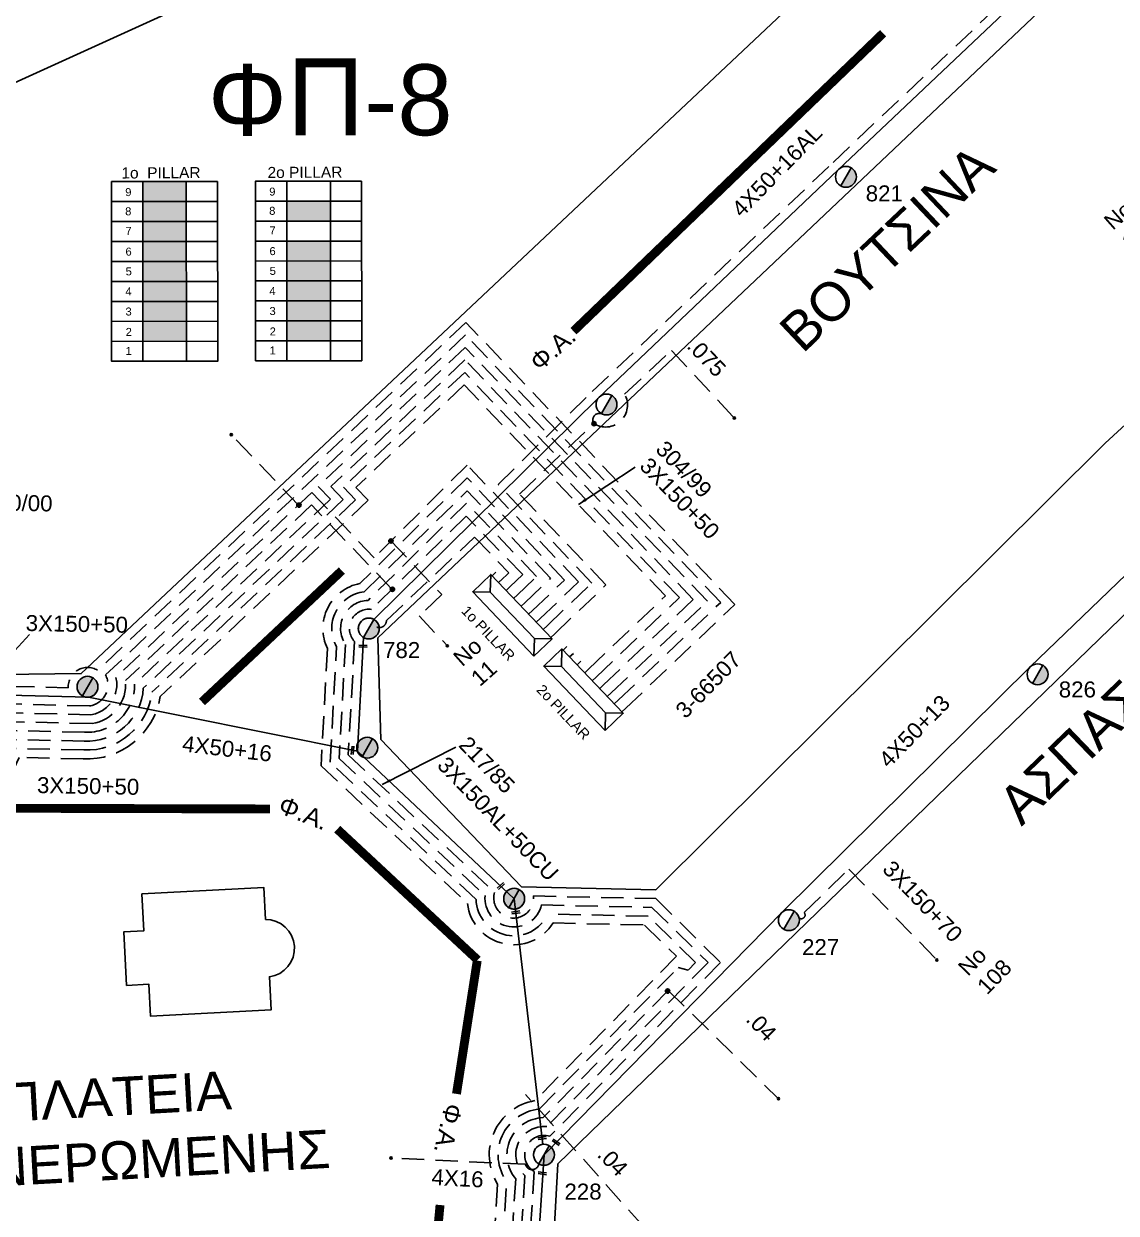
# Model space of a CAD drawing. Header units: millimetres. Extents: x 771 to 3391, y 686 to 1835.
# Drawn here: x 2366 to 2489.1, y 1156 to 1290.1 of the extents above; entities that cross this region are included whole.
import ezdxf
from ezdxf.enums import TextEntityAlignment as Align

# ---------------------------------------------------------------- set-up
doc = ezdxf.new("R2010")
doc.units = ezdxf.units.MM
doc.linetypes.add('DASHED', pattern=[19.05, 12.7, -6.35])
for name, color, linetype in [('Άγνωστα', 7, 'Continuous'), ('Ασφαλειοκιβώτια Χ.Τ 9 αναχωρήσεων', 7, 'Continuous'), ('Γυμνά εναέρια ΧΤ και ΦΟΠ (3Φ)   4x50+16AL', 7, 'Continuous'), ('Εναέρια παροχή ΧΤ 4x16', 7, 'SYN_LINE'), ('Επιγραφές - Σχήματα', 7, 'Continuous'), ('Καλώδια ΧΤ   3x150+50CU', 7, 'DASHED'), ('Καλώδια ΧΤ   3x150+70AL', 7, 'DASHED'), ('Καλώδια ΧΤ   3x150AL+50CU', 7, 'DASHED'), ('Μηχανική τομή', 7, 'Continuous'), ('Στύλος Ξύλινος', 7, 'Continuous'), ('Στύλος Ξύλινος @ 1', 7, 'Continuous'), ('Στύλος ΦΜ', 7, 'Continuous'), ('Στύλος ΦΜ @ 1', 7, 'Continuous'), ('Συνδέσεις', 7, 'Continuous'), ('Υποσταθμός πόλεως', 7, 'Continuous'), ('Υπόβαθρο ΔΕΗ', 7, 'Continuous'), ('Υπόγεια Καλώδια Δικτύου ΧΤ   .04', 7, 'DASHED'), ('Υπόγεια Καλώδια Δικτύου ΧΤ   .075', 7, 'DASHED'), ('Υπόγεια καλώδια Παροχών ΧΤ   4x16AL', 7, 'DASHED')]:
    doc.layers.add(name, color=color, linetype=linetype)
doc.styles.add('arial', font='ARIAL.TTF')
doc.styles.get("Standard").update_dxf_attribs({"font": 'ARIAL.TTF'})
doc.linetypes.add('SYN_LINE', pattern='A,0.5,-0.0001,["/\\/\\/\\/",Standard,S=0.1,R=0,X=0,Y=-0.05],-0.25', length=0.7501)
doc.dimstyles.new('ISO-25', dxfattribs={"dimtxt": 2.5, "dimasz": 2.5, "dimexe": 1.25, "dimexo": 0.625, "dimtad": 1, "dimtxsty": 'Standard', "dimcen": 2.5, "dimadec": 0, "dimazin": 0, "dimtfac": 1, "dimtmove": 0, "dimatfit": 3, "dimfxl": 1, "dimarcsym": 0})

# ---------------------------------------------------------------- blocks, each defined once
blk = doc.blocks.new('ΥΠΑΡΧΩΝ ΤΣΙΜΕΝΤΕΝΙΟΣ ΣΤΥΛΟΣ')
at = {"layer": 'Στύλος ΦΜ'}
blk.add_hatch(color=7, dxfattribs=at).paths.add_polyline_path([(-1.29, -2.28, 0.574793), (2.62, 0, 0.268822), (1.3, 2.27)])
at = {"layer": 'Στύλος ΦΜ', "color": 7}
blk.add_line((-1.29, -2.28), (1.3, 2.27), dxfattribs=at)
blk.add_circle((0, 0), 2.62, dxfattribs=at)
at = {"layer": 'Στύλος ΦΜ', "flags": 4}
for tag, p in [('ΑΡΙΘΜΟΣ', (-4.68, 8.05)), ('ΤΥΠΟΣ', (-4.91, 3.03))]:
    blk.add_attdef(tag, p, '', height=4, dxfattribs=at)
blk = doc.blocks.new('ΥΠΟΣΤΑΘΜΟΣ ΠΟΛΕΩΣ 9 ΑΝΑΧΩΡΗΣΕΩΝ')
at = {"layer": 'Υποσταθμός πόλεως', "ltscale": 40}
for p, q in [((-9.63, -2.82), (-9.63, -4)), ((-7.12, -2.82), (-7.12, -4)), ((-4.84, -2.82), (-4.84, -4)), ((-2.36, -2.82), (-2.36, -4)), ((0.09, -2.82), (0.09, -4)), ((2.55, -2.82), (2.55, -4)), ((5.02, -2.82), (5.02, -4)), ((7.48, -2.82), (7.48, -4)), ((9.61, -2.82), (9.61, -4))]:
    blk.add_line(p, q, dxfattribs=at)
blk.add_lwpolyline([(-10.02, 2.82), (10.02, 2.82), (10.02, -2.82), (-10.02, -2.82)], close=True, dxfattribs=at)
for points in [[(-7.21, 0), (-10.02, 2.82)], [(7.21, 0), (10.02, 2.82)], [(-10.02, -2.82), (-7.21, 0)], [(-7.21, 0), (7.21, 0)], [(10.02, -2.82), (7.21, 0)]]:
    blk.add_lwpolyline(points, dxfattribs=at)
at = {"layer": 'Υποσταθμός πόλεως', "linetype": 'SYN_LINE', "ltscale": 40, "flags": 1}
for tag, p in [('ΜΕΤΑΣΧΗΜΑΤΙΣΜΟΣ', (10.79, 1.71)), ('ΙΣΧΥΣ', (10.77, -1.08)), ('ΑΡΙΘΜΟΣ', (10.89, -3.8))]:
    blk.add_attdef(tag, p, '', height=1.8, dxfattribs=at)
blk = doc.blocks.new('ΑΣΦΑΛΕΙΟΚΙΒΩΤΙΟ ΥΣ 9 ΑΝΑΧΩΡΗΣΕΩΝ')
at = {"layer": 'Ασφαλειοκιβώτια Χ.Τ 9 αναχωρήσεων', "ltscale": 40}
for p, q in [((-9.32, -13.12), (-5.79, 6.82)), ((-4.48, -13.97), (-0.95, 5.96)), ((2.12, 3.14), (-9.65, 5.22)), ((1.73, 0.92), (-10.04, 3)), ((1.34, -1.3), (-10.43, 0.79)), ((0.95, -3.51), (-10.82, -1.43)), ((0.56, -5.73), (-11.22, -3.64)), ((0.16, -7.94), (-11.61, -5.86)), ((-0.23, -10.16), (-12, -8.07)), ((-0.62, -12.37), (-12.39, -10.29)), ((-1.01, -14.59), (-12.79, -12.5))]:
    blk.add_line(p, q, dxfattribs=at)
at = {"layer": 'Ασφαλειοκιβώτια Χ.Τ 9 αναχωρήσεων'}
blk.add_lwpolyline([(2.52, 5.35), (-9.25, 7.44), (-12.79, -12.5), (-1.01, -14.59)], close=True, dxfattribs=at)
for s, p in [('9', (-8.01, 5.56)), ('8', (-8.4, 3.43)), ('7', (-8.75, 1.25)), ('6', (-9.16, -1.05)), ('5', (-9.53, -3.25)), ('4', (-9.96, -5.47)), ('3', (-10.34, -7.7)), ('2', (-10.72, -9.97)), ('1', (-11.11, -12.08))]:
    blk.add_text(s, height=0.9, rotation=350.6937, dxfattribs=at).set_placement(p)
at = {"layer": 'Ασφαλειοκιβώτια Χ.Τ 9 αναχωρήσεων', "ltscale": 40}
for tag, height, rotation, p in [('ΟΝΟΜΑ', 1.25, 350.2383, (-3.59, 7.45)), ('ΚΕΙΜΕΝΟ 9', 0.5, 350.6937, (0.75, 4.59)), ('ΚΕΙΜΕΝΟ 8', 0.5, 350.6937, (0.37, 2.56)), ('ΚΕΙΜΕΝΟ 7', 0.5, 350.6937, (-0.01, 0.15)), ('ΚΕΙΜΕΝΟ 6', 0.5, 350.6937, (-0.39, -1.94)), ('ΚΕΙΜΕΝΟ 5', 0.5, 350.6937, (-0.77, -4.19)), ('ΚΕΙΜΕΝΟ 4', 0.5, 350.6937, (-1.21, -6.46)), ('ΚΕΙΜΕΝΟ 3', 0.5, 350.6937, (-1.59, -8.7)), ('ΚΕΙΜΕΝΟ 2', 0.5, 350.6937, (-1.96, -10.94)), ('ΚΕΙΜΕΝΟ 1', 0.5, 350.6937, (-2.35, -13.01)), ('ΣΧ', 0.5, 350.2383, (-7.27, -13.98))]:
    blk.add_attdef(tag, text='', height=height, rotation=rotation, dxfattribs=at).set_placement(p, align=Align.MIDDLE_CENTER)
blk = doc.blocks.new('ΥΠΑΡΧΩΝ ΞΥΛΙΝΟΣ ΣΤΥΛΟΣ')
at = {"layer": 'Στύλος Ξύλινος'}
h = blk.add_hatch(color=7, dxfattribs=at)
h.paths.add_polyline_path([(-2.62, 0, 0.270008), (-1.29, -2.28), (1.3, 2.27, 0.576266)])
h.paths.add_polyline_path([(-1.29, -2.28, 0.574793), (2.62, 0, 0.268822), (1.3, 2.27)])
at = {"layer": 'Στύλος Ξύλινος', "color": 7}
blk.add_line((-1.29, -2.28), (1.3, 2.27), dxfattribs=at)
blk.add_circle((0, 0), 2.62, dxfattribs=at)
at = {"layer": 'Στύλος Ξύλινος', "flags": 4}
for tag, p in [('ΑΡΙΘΜΟΣ', (-4.91, 8.6)), ('ΤΥΠΟΣ', (-4.85, 3.39))]:
    blk.add_attdef(tag, p, '', height=4, dxfattribs=at)
blk = doc.blocks.new('ΜΗΧΑΝΙΚΗ ΤΟΜΗ')
at = {"layer": 'Μηχανική τομή', "ltscale": 40}
for p, q in [((-1.89, 0.78), (1.89, 0.78)), ((1.89, 0), (-1.89, 0))]:
    blk.add_line(p, q, dxfattribs=at)
blk = doc.blocks.new('_ΣΥΝΔΕΣΗ')
at = {"layer": 'Συνδέσεις', "linetype": 'SYN_LINE', "ltscale": 40}
blk.add_hatch(color=256, dxfattribs=at).paths.add_polyline_path([(0.5, -0.01, 1), (-0.5, -0.01, 1)])
at = {"layer": 'Συνδέσεις'}
blk.add_circle((0, -0.01), 0.5, dxfattribs=at)

msp = doc.modelspace()

# ---------------------------------------------------------------- hatches: boundary and pattern name
at = {"layer": 'Καλώδια ΧΤ   3x150+50CU', "linetype": 'DASHED', "ltscale": 0.2}
h = msp.add_hatch(color=2, dxfattribs=at)
h.dxf.hatch_style = 1
h.paths.add_polyline_path([(2379.37812, 1272.35017), (2379.37948, 1270.10017), (2384.29311, 1270.10315), (2384.29175, 1272.35315)])
h = msp.add_hatch(color=173, dxfattribs=at)
h.dxf.hatch_style = 1
h.paths.add_polyline_path([(2384.29448, 1267.85315), (2384.29311, 1270.10315), (2379.37948, 1270.10017), (2379.38085, 1267.85017)])
h = msp.add_hatch(color=30, dxfattribs=at)
h.dxf.hatch_style = 1
h.paths.add_polyline_path([(2400.53082, 1270.15734), (2395.61719, 1270.15435), (2395.61856, 1267.90435), (2400.53219, 1267.90734)])
h = msp.add_hatch(color=1, dxfattribs=at)
h.dxf.hatch_style = 1
h.paths.add_polyline_path([(2384.29448, 1267.85315), (2379.38085, 1267.85017), (2379.38222, 1265.60017), (2384.29585, 1265.60315)])
h = msp.add_hatch(color=151, dxfattribs=at)
h.dxf.hatch_style = 1
h.paths.add_polyline_path([(2379.38222, 1265.60017), (2379.38358, 1263.35017), (2384.29721, 1263.35315), (2384.29585, 1265.60315)])
h = msp.add_hatch(color=133, dxfattribs=at)
h.dxf.hatch_style = 1
h.paths.add_polyline_path([(2400.53356, 1265.65734), (2395.61993, 1265.65435), (2395.62129, 1263.40435), (2400.53492, 1263.40734)])
h = msp.add_hatch(color=27, dxfattribs=at)
h.dxf.hatch_style = 1
h.paths.add_polyline_path([(2384.29858, 1261.10315), (2384.29721, 1263.35315), (2379.38358, 1263.35017), (2379.38495, 1261.10017)])
h = msp.add_hatch(color=5, dxfattribs=at)
h.dxf.hatch_style = 1
h.paths.add_polyline_path([(2400.53492, 1263.40734), (2395.62129, 1263.40435), (2395.62266, 1261.15435), (2400.53629, 1261.15734)])
h = msp.add_hatch(color=6, dxfattribs=at)
h.dxf.hatch_style = 1
h.paths.add_polyline_path([(2379.38495, 1261.10017), (2379.38632, 1258.85017), (2384.29995, 1258.85315), (2384.29858, 1261.10315)])
h = msp.add_hatch(color=173, dxfattribs=at)
h.dxf.hatch_style = 1
h.paths.add_polyline_path([(2400.53629, 1261.15734), (2395.62266, 1261.15435), (2395.62403, 1258.90435), (2400.53766, 1258.90734)])
h = msp.add_hatch(color=30, dxfattribs=at)
h.dxf.hatch_style = 1
h.paths.add_polyline_path([(2379.38632, 1258.85017), (2379.38768, 1256.60017), (2384.30131, 1256.60315), (2384.29995, 1258.85315)])
h = msp.add_hatch(color=1, dxfattribs=at)
h.dxf.hatch_style = 1
h.paths.add_polyline_path([(2400.53766, 1258.90734), (2395.62403, 1258.90435), (2395.62539, 1256.65435), (2400.53902, 1256.65734)])
h = msp.add_hatch(color=62, dxfattribs=at)
h.dxf.hatch_style = 1
h.paths.add_polyline_path([(2384.30131, 1256.60315), (2379.38768, 1256.60017), (2379.38905, 1254.35017), (2384.30268, 1254.35315)])
h = msp.add_hatch(color=85, dxfattribs=at)
h.dxf.hatch_style = 1
h.paths.add_polyline_path([(2400.53902, 1256.65734), (2395.62539, 1256.65435), (2395.62676, 1254.40436), (2400.54039, 1254.40734)])

# ---------------------------------------------------------------- linework, layer by layer
at = {"color": 85, "const_width": 1}
for points in [[(2427.9463, 1255.49125), (2462.86145, 1289.08519)], [(2386.05408, 1213.69082), (2401.82541, 1228.49766)], [(2358.66057, 1201.72077), (2393.73994, 1201.62395)], [(2401.31141, 1199.34759), (2417.13837, 1184.60023)], [(2417.09391, 1184.52634), (2414.75281, 1169.50342)], [(2412.89927, 1156.97297), (2410.9255, 1135.43042)]]:
    msp.add_lwpolyline(points, dxfattribs=at)
at = {"layer": 'Άγνωστα', "color": 62, "linetype": 'DASHED', "ltscale": 0.2}
for points in [[(2396.93729, 1235.8916), (2389.27363, 1243.91392)], [(2407.36043, 1231.84033), (2413.08945, 1225.79229), (2410.54553, 1223.38256), (2413.72589, 1220.0251)]]:
    msp.add_lwpolyline(points, dxfattribs=at)
at = {"layer": 'Γυμνά εναέρια ΧΤ και ΦΟΠ (3Φ)   4x50+16AL', "color": 151, "linetype": 'Continuous', "ltscale": 0.2}
msp.add_lwpolyline([(2405.45113, 1222.98994), (2430.75368, 1247.96206), (2457.80628, 1273.70047), (2479.93959, 1294.6663), (2500.6861, 1312.28944)], dxfattribs=at)
at = {"layer": 'Γυμνά εναέρια ΧΤ και ΦΟΠ (3Φ)   4x50+16AL', "color": 30, "linetype": 'Continuous', "ltscale": 0.2}
for points in [[(2423.05759, 1138.73066), (2424.6239, 1162.63757), (2451.57157, 1190.05718), (2479.46096, 1217.65342), (2504.02646, 1241.27922), (2519.79377, 1270.95773), (2538.77033, 1226.95915), (2549.31092, 1199.40728)], [(2404.28454, 1220.94358), (2403.58046, 1208.13428), (2421.26672, 1191.49932), (2424.50416, 1163.81075)], [(2352.12484, 1214.76834), (2373.27296, 1214.22884), (2403.58318, 1208.13172)]]:
    msp.add_lwpolyline(points, dxfattribs=at)
at = {"layer": 'Καλώδια ΧΤ   3x150+50CU', "color": 1, "linetype": 'DASHED', "ltscale": 0.2}
for points in [[(2424.96247, 1222.27278), (2430.0242, 1227.09735), (2419.44223, 1238.20334), (2430.05775, 1248.68024), (2457.21988, 1274.52243), (2479.26342, 1295.40321), (2498.95043, 1312.12713, -0.67448404), (2499.93285, 1313.34404)], [(2433.84277, 1212.97576), (2446.13832, 1224.69563), (2415.82495, 1256.47952), (2374.29007, 1217.2569, 0.603707873), (2370.97685, 1215.28774), (2352.92005, 1215.74838, 0.506022439), (2349.8594, 1216.67517), (2326.50652, 1241.4687, 1.053469912), (2323.53407, 1244.64421), (2305.03148, 1264.58331, 0.118409292), (2305.69167, 1266.41962), (2313.81476, 1269.31451), (2307.01412, 1288.39725)]]:
    msp.add_lwpolyline(points, format="xyb", dxfattribs=at)
at = {"layer": 'Καλώδια ΧΤ   3x150+50CU', "color": 85, "linetype": 'DASHED', "ltscale": 0.2}
msp.add_lwpolyline([(2432.97822, 1213.88277), (2444.54912, 1224.91192), (2415.78621, 1255.06752), (2375.1902, 1216.73151, -0.510889366), (2373.37591, 1213.23415), (2352.70777, 1213.75338, -0.780017763), (2349.10046, 1214.56395), (2323.30757, 1241.94802), (2302.86552, 1263.97715, 0.336684257), (2304.58637, 1267.08732), (2312.5371, 1269.92078), (2306.07215, 1288.06155)], format="xyb", dxfattribs=at)
at = {"layer": 'Καλώδια ΧΤ   3x150+50CU', "color": 5, "linetype": 'DASHED', "ltscale": 0.2}
msp.add_lwpolyline([(2432.1926, 1214.70699), (2443.03994, 1225.04647), (2415.75117, 1253.65903), (2399.16838, 1237.9994), (2400.55405, 1236.54763), (2378.45224, 1215.68571, -0.433765259), (2372.82451, 1210.275), (2363.59094, 1210.48083), (2362.97977, 1209.20225), (2353.52329, 1209.41083, -0.520259781), (2347.48133, 1214.82448), (2322.57708, 1241.26508), (2301.27565, 1264.22033, -0.57670443), (2301.60404, 1265.69982)], format="xyb", dxfattribs=at)
at = {"layer": 'Καλώδια ΧΤ   3x150+50CU', "color": 173, "linetype": 'DASHED', "ltscale": 0.2}
for points in [[(2431.3347, 1215.60702), (2441.45794, 1225.25629), (2415.70786, 1252.25558), (2400.58586, 1237.96256), (2401.96345, 1236.51153), (2379.44201, 1215.24497, -0.412656095), (2372.77174, 1209.2764), (2364.20959, 1209.4563), (2363.60345, 1208.18825), (2353.62144, 1208.40842, -0.487799961), (2346.45041, 1214.4605), (2321.84659, 1240.58215), (2300.3465, 1263.75147), (2287.8031, 1253.13501)], [(2421.62662, 1225.77248), (2423.79354, 1227.83795), (2415.87453, 1236.10919), (2404.78593, 1225.14482, 0.59395543), (2402.23947, 1220.17868), (2401.53241, 1207.31494), (2417.97193, 1191.85261, 0.927298543), (2424.359, 1190.79949), (2436.79949, 1190.52433), (2443.12085, 1184.31176), (2424.93729, 1165.80975, 0.717854874), (2422.46651, 1160.30083), (2421.12913, 1139.88817, 0.735026484), (2423.65052, 1134.49577), (2441.73169, 1116.0469, 0.250350743), (2441.1823, 1111.85595), (2442.45762, 1110.54995)]]:
    msp.add_lwpolyline(points, format="xyb", dxfattribs=at)
at = {"layer": 'Καλώδια ΧΤ   3x150+50CU', "color": 133, "linetype": 'DASHED', "ltscale": 0.2}
msp.add_lwpolyline([(2430.49173, 1216.4914), (2439.89086, 1225.45047), (2415.6774, 1250.83854), (2401.99977, 1237.92175), (2403.37248, 1236.46808), (2380.40517, 1214.7791, -0.396445279), (2372.71896, 1208.27779), (2364.83358, 1208.44297), (2364.22712, 1207.17425), (2353.70973, 1207.40623, -0.295673625), (2346.70186, 1210.24939), (2342.81499, 1207.64927), (2337.74756, 1212.95392)], format="xyb", dxfattribs=at)
at = {"layer": 'Καλώδια ΧΤ   3x150+50CU', "color": 30, "linetype": 'DASHED', "ltscale": 0.2}
for points in [[(2429.64237, 1217.38248), (2438.3174, 1225.65134), (2415.63546, 1249.43364), (2403.41368, 1237.88095), (2404.78623, 1236.42745), (2381.3477, 1214.29375, -0.383494921), (2372.66618, 1207.27919), (2365.45757, 1207.42964), (2364.8508, 1206.16025), (2353.79025, 1206.40421, -0.259446326), (2346.479, 1208.92441), (2340.991, 1205.31298), (2339.36214, 1185.97572, -0.489902072), (2339.99811, 1185.41791)], [(2405.77548, 1222.12687, 0.518222854), (2406.85669, 1222.87384), (2416.7929, 1232.28594), (2420.64547, 1228.2426), (2420.64547, 1228.2426), (2419.71118, 1227.35204)]]:
    msp.add_lwpolyline(points, format="xyb", dxfattribs=at)
at = {"layer": 'Καλώδια ΧΤ   3x150+50CU', "color": 151, "linetype": 'DASHED', "ltscale": 0.2}
msp.add_lwpolyline([(2425.82702, 1221.36576), (2431.61352, 1226.88135), (2421.86011, 1237.11524), (2430.2138, 1245.07672, -0.66198306), (2431.09254, 1246.20211)], format="xyb", dxfattribs=at)
at = {"layer": 'Καλώδια ΧΤ   3x150+50CU', "color": 62, "linetype": 'DASHED', "ltscale": 0.2}
msp.add_lwpolyline([(2424.18002, 1223.09366), (2428.51797, 1227.22852), (2415.97067, 1240.39715), (2405.46375, 1229.95543), (2398.4418, 1237.31229), (2376.35161, 1216.45284, -0.441388812), (2373.52299, 1212.24502), (2360.16793, 1212.56565)], format="xyb", dxfattribs=at)
at = {"layer": 'Καλώδια ΧΤ   3x150+50CU', "color": 6, "linetype": 'DASHED', "ltscale": 0.2}
msp.add_lwpolyline([(2426.94316, 1227.43166), (2415.94875, 1238.97051), (2403.86963, 1227.04913, 0.492439559), (2400.21023, 1219.70154), (2399.48435, 1206.49561), (2415.99377, 1190.96753, 0.708154058), (2425.64344, 1188.77059), (2435.96289, 1188.54234), (2439.55415, 1185.01289), (2423.60458, 1168.73855, 0.535322772), (2419.39723, 1159.3415), (2418.73912, 1149.29672), (2416.27925, 1147.93913), (2415.79544, 1140.22023, 0.129403479), (2421.26824, 1133.6487), (2413.56686, 1126.93487), (2393.02835, 1128.31903, 1.039203429), (2388.66603, 1127.43213), (2379.36424, 1118.94904, 0.67953914), (2376.83088, 1115.99476), (2366.5228, 1106.147), (2361.44021, 1111.22937), (2359.64638, 1109.43557)], format="xyb", dxfattribs=at)
at = {"layer": 'Καλώδια ΧΤ   3x150+50CU', "color": 27, "linetype": 'DASHED', "ltscale": 0.2}
for points in [[(2417.8336, 1140.76649), (2417.80258, 1140.27164, -0.323942796), (2416.80607, 1140.35856), (2416.83556, 1140.82905), (2417.24291, 1147.32813), (2419.70107, 1148.68323), (2420.41734, 1159.61579, -0.574972635), (2424.08466, 1167.79549), (2439.76274, 1183.74814), (2440.86912, 1183.44725), (2441.70669, 1184.29949), (2436.38119, 1189.53333), (2425.05836, 1189.78377, -0.790523014), (2416.96159, 1191.43007), (2400.50838, 1206.90527), (2401.22379, 1219.92081, -0.533410263), (2404.3536, 1226.11433), (2415.96378, 1237.48729)], [(2438.63275, 1181.17171), (2424.53123, 1166.82323, 0.630607391), (2421.44004, 1159.92954), (2420.13305, 1139.9807)]]:
    msp.add_lwpolyline(points, format="xyb", dxfattribs=at)
for points in [[(2425.36835, 1227.6348), (2415.96377, 1237.48729)], [(2422.47775, 1224.87954), (2425.36835, 1227.6348)]]:
    msp.add_lwpolyline(points, dxfattribs=at)
at = {"layer": 'Καλώδια ΧΤ   3x150+50CU', "color": 2, "linetype": 'DASHED', "ltscale": 0.2}
msp.add_lwpolyline([(2407.48033, 1226.39766), (2398.40139, 1235.89863), (2377.42629, 1216.09226, -0.401057488), (2373.67007, 1211.2559), (2362.96736, 1211.49501), (2362.3561, 1210.21625), (2360.10689, 1210.27903)], format="xyb", dxfattribs=at)
at = {"layer": 'Καλώδια ΧΤ   3x150+50CU', "linetype": 'DASHED', "ltscale": 0.2}
msp.add_lwpolyline([(2420.77549, 1226.66542), (2422.21873, 1228.04109)], dxfattribs=at)
at = {"layer": 'Καλώδια ΧΤ   3x150+50CU', "color": 6, "linetype": 'DASHED', "ltscale": 0.2}
msp.add_lwpolyline([(2423.32888, 1223.9866), (2426.94323, 1227.43159)], dxfattribs=at)
at = {"layer": 'Καλώδια ΧΤ   3x150+50CU', "linetype": 'DASHED', "ltscale": 0.2}
for centre, start, end in [((2404.86557, 1221.96805), 60.1865333, 240.4400535), ((2373.15171, 1215.40035), 275.9091924, 9.101671), ((2421.25555, 1191.51002), 194.9049116, 355.3220951), ((2424.62163, 1162.63886), 103.3760477, 210.5805708)]:
    msp.add_arc(centre, 1.17777, start, end, dxfattribs=at)
at = {"layer": 'Καλώδια ΧΤ   3x150+70AL', "color": 2, "linetype": 'DASHED', "ltscale": 0.2}
msp.add_lwpolyline([(2422.2189, 1228.04125), (2415.84401, 1234.65211), (2405.17615, 1224.12356, 0.704407455), (2403.25855, 1220.4983), (2402.5556, 1207.70948), (2419.05259, 1192.20766, 1.224254614), (2423.43685, 1191.82013), (2437.2178, 1191.51532), (2444.53501, 1184.32404), (2425.27572, 1164.72745, 0.889608012), (2423.52208, 1160.75461), (2422.1614, 1139.41375, 0.923079404), (2423.99998, 1135.6114), (2452.55284, 1106.43524, 1.364114273), (2456.80456, 1106.37914), (2468.96559, 1116.95356), (2457.66321, 1129.02676)], format="xyb", dxfattribs=at)
at = {"layer": 'Καλώδια ΧΤ   3x150+70AL', "color": 30, "linetype": 'DASHED', "ltscale": 0.2}
msp.add_lwpolyline([(2453.38681, 1189.332, 0.889115276), (2453.96163, 1189.95451), (2459.00589, 1194.84161), (2468.98194, 1184.54473)], format="xyb", dxfattribs=at)
at = {"layer": 'Υπόβαθρο ΔΕΗ'}
for points in [[(2312.10627, 1259.52834), (2489.06779, 1339.92554), (2492.97433, 1330.3508), (2372.43364, 1216.87923), (2351.68239, 1216.64469), (2312.10627, 1259.52834)], [(2426.17133, 1161.62121), (2523.82599, 1256.23313), (2547.4697, 1197.76539), (2454.59363, 1107.6223), (2424.89009, 1138.07248), (2426.17133, 1161.62121)]]:
    msp.add_lwpolyline(points, dxfattribs=at)
msp.add_lwpolyline([(2500.9702, 1310.99597), (2518.01634, 1270.53085), (2487.90811, 1242.85462), (2437.23991, 1192.51507), (2422.06741, 1192.85066), (2406.23542, 1209.44493), (2405.86997, 1220.91199)], close=True, dxfattribs=at)
msp.add_lwpolyline([(2393.20906, 1189.16426), (2393.01594, 1192.78212), (2379.29185, 1192.04952), (2379.51373, 1187.8929), (2377.22789, 1187.77088), (2377.5501, 1181.73473), (2380.07474, 1181.8695), (2380.26784, 1178.25203), (2393.8552, 1178.97732), (2393.65642, 1182.70104, 0.944325058), (2393.20906, 1189.16426, -0.011232206)], format="xyb", dxfattribs=at)
at = {"layer": 'Υπόγεια Καλώδια Δικτύου ΧΤ   .04', "color": 27, "linetype": 'DASHED', "ltscale": 0.2}
msp.add_lwpolyline([(2438.63275, 1181.17171), (2451.06191, 1168.95647)], dxfattribs=at)
at = {"layer": 'Υπόγεια Καλώδια Δικτύου ΧΤ   .04', "color": 27, "ltscale": 0.2}
msp.add_lwpolyline([(2435.83175, 1154.54587), (2422.53199, 1169.44294)], dxfattribs=at)
at = {"layer": 'Υπόγεια Καλώδια Δικτύου ΧΤ   .075', "color": 151, "linetype": 'DASHED', "ltscale": 0.2}
msp.add_lwpolyline([(2430.2138, 1245.07672, 0.784223156), (2433.70596, 1248.40492), (2438.98788, 1253.32272), (2445.99758, 1245.79401)], format="xyb", dxfattribs=at)
at = {"layer": 'Υπόγεια καλώδια Παροχών ΧΤ   4x16AL', "color": 30, "linetype": 'DASHED', "ltscale": 0.2}
msp.add_lwpolyline([(2424.0406, 1161.61439, -0.823165549), (2422.52876, 1161.56273), (2407.50161, 1162.25978)], format="xyb", dxfattribs=at)

# ---------------------------------------------------------------- block references
at = {"layer": 'Ασφαλειοκιβώτια Χ.Τ 9 αναχωρήσεων', "rotation": 10.08003692947508}
for p, values in [((2386.27036, 1266.6465), {'ΟΝΟΜΑ': '1o  PILLAR'}), ((2402.50807, 1266.70069), {'ΟΝΟΜΑ': '2ο PILLAR'})]:
    msp.add_blockref('ΑΣΦΑΛΕΙΟΚΙΒΩΤΙΟ ΥΣ 9 ΑΝΑΧΩΡΗΣΕΩΝ', p, dxfattribs=at).add_auto_attribs(values)
at = {"layer": 'Μηχανική τομή', "xscale": 0.2500000000001927, "yscale": 0.2500000000001927, "zscale": 0.2500000000001927}
for p, rotation in [((2404.21811, 1219.8759), 356.9878163817636), ((2403.14339, 1208.22424), 83.40372508974995), ((2419.82863, 1192.87686), 42.53564756665248), ((2421.45841, 1189.85989), 8.515196247686072), ((2424.43283, 1164.42085), 8.51519624768607), ((2425.94057, 1163.9773), 323.7889798600065), ((2424.42408, 1160.45075), 352.5540923527977)]:
    msp.add_blockref('ΜΗΧΑΝΙΚΗ ΤΟΜΗ', p, dxfattribs=dict(at, rotation=rotation))
at = {"layer": 'Στύλος Ξύλινος @ 1', "ltscale": 40, "xscale": 0.4499999999998181, "yscale": 0.4499999999998181, "zscale": 0.4499999999998181}
for p in [(2373.15171, 1215.40035), (2404.69053, 1208.53286), (2421.25555, 1191.51002)]:
    msp.add_blockref('ΥΠΑΡΧΩΝ ΞΥΛΙΝΟΣ ΣΤΥΛΟΣ', p, dxfattribs=at)
at = {"layer": 'Στύλος ΦΜ @ 1', "ltscale": 40}
ref = msp.add_blockref('ΥΠΑΡΧΩΝ ΤΣΙΜΕΝΤΕΝΙΟΣ ΣΤΥΛΟΣ', (2458.66583, 1272.8953), dxfattribs=dict(at, xscale=0.4499999999998181, yscale=0.4499999999998181, zscale=0.4499999999998181))
ref.add_attrib('ΤΥΠΟΣ', '821', (2460.89701, 1270.13065), dxfattribs={"layer": 'Στύλος ΦΜ', "height": 1.8, "flags": 4})
at = {"layer": 'Στύλος ΦΜ @ 1', "ltscale": 40, "xscale": 0.4499999999998181, "yscale": 0.4499999999998181, "zscale": 0.4499999999998181}
msp.add_blockref('ΥΠΑΡΧΩΝ ΤΣΙΜΕΝΤΕΝΙΟΣ ΣΤΥΛΟΣ', (2431.67357, 1247.22658), dxfattribs=at)
at = {"layer": 'Στύλος ΦΜ @ 1', "ltscale": 40}
ref = msp.add_blockref('ΥΠΑΡΧΩΝ ΤΣΙΜΕΝΤΕΝΙΟΣ ΣΤΥΛΟΣ', (2404.86557, 1221.96805), dxfattribs=dict(at, xscale=0.4499999999998181, yscale=0.4499999999998181, zscale=0.4499999999998181))
ref.add_attrib('ΤΥΠΟΣ', '782', (2406.47286, 1218.64353), dxfattribs={"layer": 'Στύλος ΦΜ', "height": 1.8, "flags": 4})
ref = msp.add_blockref('ΥΠΑΡΧΩΝ ΤΣΙΜΕΝΤΕΝΙΟΣ ΣΤΥΛΟΣ', (2480.27915, 1216.80624), dxfattribs=dict(at, xscale=0.4499999999998181, yscale=0.4499999999998181, zscale=0.4499999999998181))
ref.add_attrib('ΤΥΠΟΣ', '826', (2482.66771, 1214.19962), dxfattribs={"layer": 'Στύλος ΦΜ', "height": 1.8, "flags": 4})
ref = msp.add_blockref('ΥΠΑΡΧΩΝ ΤΣΙΜΕΝΤΕΝΙΟΣ ΣΤΥΛΟΣ', (2452.23539, 1189.0843), dxfattribs=dict(at, xscale=0.4499999999998181, yscale=0.4499999999998181, zscale=0.4499999999998181))
ref.add_attrib('ΤΥΠΟΣ', '227', (2453.71869, 1185.15345), dxfattribs={"layer": 'Στύλος ΦΜ', "height": 1.8, "flags": 4})
ref = msp.add_blockref('ΥΠΑΡΧΩΝ ΤΣΙΜΕΝΤΕΝΙΟΣ ΣΤΥΛΟΣ', (2424.62163, 1162.63886), dxfattribs=dict(at, xscale=0.4499999999998181, yscale=0.4499999999998181, zscale=0.4499999999998181))
ref.add_attrib('ΤΥΠΟΣ', '228', (2426.92578, 1157.58738), dxfattribs={"layer": 'Στύλος ΦΜ', "height": 1.8, "flags": 4})
at = {"layer": 'Συνδέσεις'}
for p, xscale, yscale, zscale in [((2446.08021, 1245.70751), 0.25, 0.25, 0.25), ((2430.26198, 1245.06854), 0.4777242751394019, 0.4777242751394019, 0.4777242751394019), ((2389.35626, 1243.82742), 0.25, 0.25, 0.25), ((2396.98547, 1235.88343), 0.4777242751394019, 0.4777242751394019, 0.4777242751394019), ((2407.36043, 1231.84033), 0.4777242751394019, 0.4777242751394019, 0.4777242751394019), ((2407.52851, 1226.38948), 0.4777242751394019, 0.4777242751394019, 0.4777242751394019), ((2413.72589, 1220.0251), 0.25, 0.25, 0.25), ((2468.91789, 1184.61083), 0.25, 0.25, 0.25), ((2438.55838, 1181.09604), 0.4777242751394019, 0.4777242751394019, 0.4777242751394019), ((2451.06191, 1168.95647), 0.25, 0.25, 0.25), ((2407.37858, 1162.27974), 0.25, 0.25, 0.25)]:
    msp.add_blockref('_ΣΥΝΔΕΣΗ', p, dxfattribs=dict(at, xscale=xscale, yscale=yscale, zscale=zscale))
at = {"layer": 'Υποσταθμός πόλεως', "xscale": 0.4999999999999999, "yscale": 0.4999999999999999, "zscale": 0.4999999999999999, "rotation": 133.6268366806021}
for p in [(2421.05768, 1223.4692), (2429.07343, 1215.07919)]:
    msp.add_blockref('ΥΠΟΣΤΑΘΜΟΣ ΠΟΛΕΩΣ 9 ΑΝΑΧΩΡΗΣΕΩΝ', p, dxfattribs=at)

# ---------------------------------------------------------------- texts
at = {"ltscale": 40, "char_height": 4, "style": 'arial'}
for s, insert, width, attachment_point, rotation in [('{\\H1.083x;ΒΟΥΤΣΙΝΑ}', (2450.79931, 1256.02527), 67.4273804, 1, 43.4033518), ('{\\H1.083x;AΣΠAΣIAΣ}', (2475.455, 1202.73), 67.4273804, 1, 43.9013067), ('{\\H1.083x;ΠΛATEIA\\PΦANEΡΩMENHΣ}', (2376.31031, 1171.38274), 50.8524206, 2, 3.2060314)]:
    msp.add_mtext(s, dxfattribs=dict(at, insert=insert, width=width, attachment_point=attachment_point, rotation=rotation))
at = {"layer": 'Άγνωστα', "color": 7}
note = msp.add_mtext_dynamic_manual_height_columns('No ', width=1.8, gutter_width=1.97395, heights=[0.04535, 0], dxfattribs=dict(at, insert=(2484.74708, 1265.65005), char_height=1.8, attachment_point=1, rotation=41.4909008))
for column, words in zip(note.columns.linked_columns, ['10']):
    column.text = words
at = {"layer": 'Άγνωστα', "color": 7, "char_height": 1.8, "attachment_point": 1}
for s, insert, rotation in [('304/99', (2438.38413, 1243.31727), 313.9831801), ('3X150+50', (2436.57415, 1241.42209), 313.9831801), ('360/00', (2361.53665, 1237.10418), 358.9521787), ('3X150+50', (2366.19435, 1223.49711), 358.9521787), ('4X50+16', (2383.96399, 1209.90147), 353.3855012), ('3X150+50', (2367.47033, 1205.22361), 358.9521787), ('3X150+70', (2463.96438, 1195.98351), 313.9831801)]:
    msp.add_mtext_dynamic_manual_height_columns(s, width=1.8, gutter_width=12.5, heights=[0.04535], dxfattribs=dict(at, insert=insert, rotation=rotation))
at = {"layer": 'Άγνωστα', "ltscale": 40, "char_height": 1.159686, "width": 19.2654701, "attachment_point": 1, "rotation": 313.6831245, "style": 'arial'}
for s, insert in [('1o PILLAR', (2416.06075, 1224.66645)), ('2o PILLAR', (2424.52834, 1215.78293))]:
    msp.add_mtext(s, dxfattribs=dict(at, insert=insert))
at = {"layer": 'Άγνωστα', "color": 7}
note = msp.add_mtext_dynamic_manual_height_columns('No ', width=1.8, gutter_width=1.97395, heights=[0.04535, 0], dxfattribs=dict(at, insert=(2411.37407, 1216.44224), char_height=1.8, attachment_point=1, rotation=41.4909008))
for column, words in zip(note.columns.linked_columns, ['11']):
    column.text = words
note = msp.add_mtext_dynamic_manual_height_columns('No    ', width=1.8, gutter_width=1.94331, heights=[0.04535, 0], dxfattribs=dict(at, insert=(2468.53161, 1181.25126), char_height=1.8, attachment_point=1, rotation=45.7938475))
for column, words in zip(note.columns.linked_columns, ['108']):
    column.text = words
at = {"layer": 'Γυμνά εναέρια ΧΤ και ΦΟΠ (3Φ)   4x50+16AL', "color": 7, "char_height": 1.8, "attachment_point": 1, "rotation": 45.7023241}
for s, insert in [('4X50+16AL', (2445.61709, 1269.48317)), ('3-66507', (2439.28291, 1212.96226)), ('4X50+13', (2462.19849, 1207.4053))]:
    msp.add_mtext_dynamic_manual_height_columns(s, width=1.8, gutter_width=12.5, heights=[0.04535], dxfattribs=dict(at, insert=insert))
at = {"layer": 'Εναέρια παροχή ΧΤ 4x16', "color": 7, "insert": (2411.99431, 1161.03846), "char_height": 1.8, "attachment_point": 1, "rotation": 357.0807533}
msp.add_mtext_dynamic_manual_height_columns('4X16', width=1.8, gutter_width=12.5, heights=[0.04535], dxfattribs=at)
at = {"layer": 'Επιγραφές - Σχήματα', "color": 85, "linetype": 'Continuous', "char_height": 2.019182, "width": 8.1175664, "attachment_point": 1}
for insert, rotation in [((2422.80044, 1252.37424), 41.5690998), ((2395.22954, 1203.15532), 338.4137848), ((2415.46257, 1168.10978), 256.6958946)]:
    msp.add_mtext('Φ.Α.', dxfattribs=dict(at, insert=insert, rotation=rotation))
at = {"layer": 'Καλώδια ΧΤ   3x150AL+50CU', "color": 7, "char_height": 1.8, "attachment_point": 1, "rotation": 313.9831801}
for s, insert in [('217/85', (2416.17398, 1209.99305)), ('3X150AL+50CU', (2413.76, 1207.70095))]:
    msp.add_mtext_dynamic_manual_height_columns(s, width=1.8, gutter_width=12.5, heights=[0.04535], dxfattribs=dict(at, insert=insert))
at = {"layer": 'Υπόβαθρο ΔΕΗ', "insert": (2386.71319, 1286.24387), "char_height": 8, "attachment_point": 1}
msp.add_mtext_dynamic_manual_height_columns('Φ{\\H1.0833x;Π}-8', width=84.657329, gutter_width=12.5, heights=[0], dxfattribs=at)
at = {"layer": 'Υπόγεια Καλώδια Δικτύου ΧΤ   .04', "color": 7, "char_height": 1.8, "attachment_point": 1, "rotation": 313.9831801}
for insert in [(2448.58098, 1179.04072), (2431.81232, 1163.79893)]:
    msp.add_mtext_dynamic_manual_height_columns('.04', width=1.8, gutter_width=12.5, heights=[0.04535], dxfattribs=dict(at, insert=insert))
at = {"layer": 'Υπόγεια Καλώδια Δικτύου ΧΤ   .075', "color": 7, "insert": (2441.91981, 1254.94206), "char_height": 1.8, "attachment_point": 1, "rotation": 313.9831801}
msp.add_mtext_dynamic_manual_height_columns('.075', width=1.8, gutter_width=12.5, heights=[0.04535], dxfattribs=at)

# ---------------------------------------------------------------- leaders
at = {"layer": 'Επιγραφές - Σχήματα', "ltscale": 40}
for points in [[(2428.49836, 1235.94673), (2434.88473, 1240.15874)], [(2364.12162, 1218.57095), (2366.6242, 1221.28379)], [(2406.3778, 1204.39267), (2414.66959, 1208.58874)]]:
    msp.add_leader(points, dimstyle='ISO-25', override={"dimasz": 1, "dimtad": 0}, dxfattribs=at)

doc.saveas('drawing.dxf')
